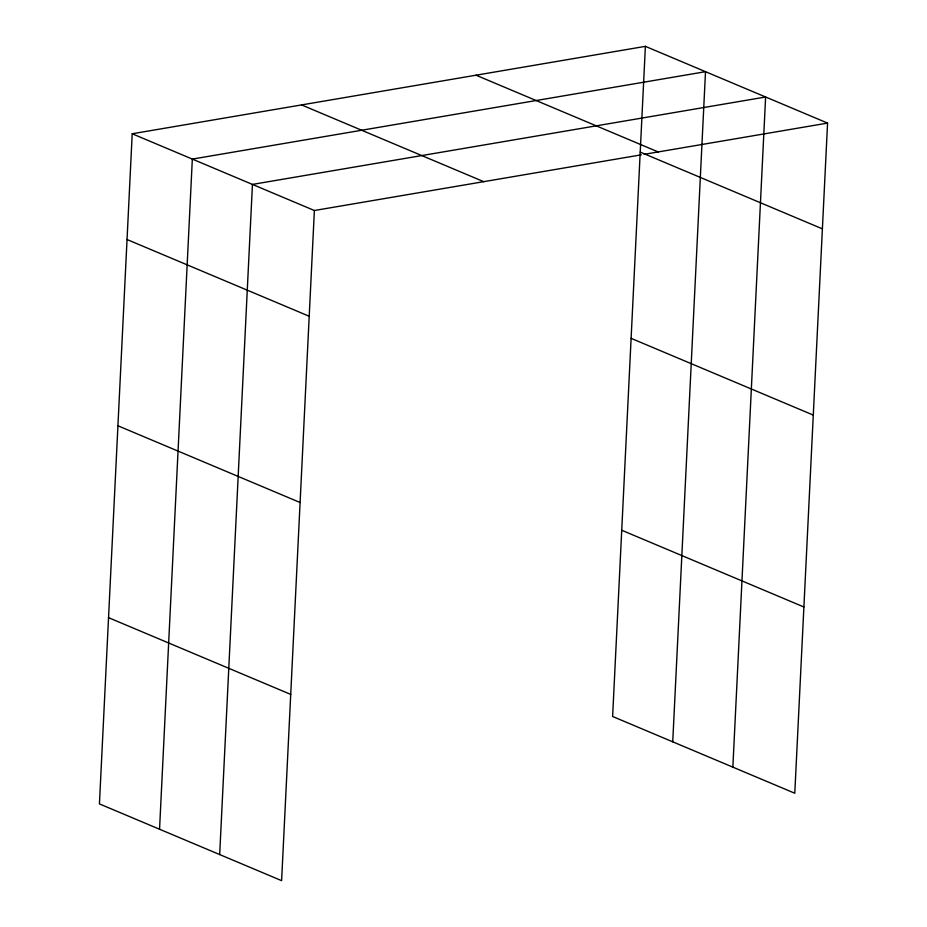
<?xml version="1.0" encoding="UTF-8"?>
<svg xmlns="http://www.w3.org/2000/svg" width="927" height="927" viewBox="0 0 927 927"><rect width="100%" height="100%" fill="white"/><g stroke="black" fill="none" stroke-linecap="round" stroke-linejoin="round"><path stroke-width="1.39" d="M132.213 133.766L99.432 803.906L281.611 880.65L314.38 210.51L132.213 133.766L645.389 46.35L827.568 123.094L794.787 793.234L612.62 716.49L645.389 46.35M159.548 829.236L192.329 159.096L705.505 71.68L672.735 741.809M219.676 854.555L252.445 184.415L765.621 96.999L732.851 767.139M314.38 210.51L641.333 154.821M644.149 154.334L827.568 123.094M476.038 75.203L658.216 151.947M640.221 152.098L822.388 228.842M301.565 104.925L483.732 181.669M631.113 338.343L813.28 415.087M127.034 239.525L309.212 316.258M621.727 530.244L803.894 606.988M117.926 425.771L300.105 502.515M108.54 617.66L290.719 694.404"/></g></svg>
